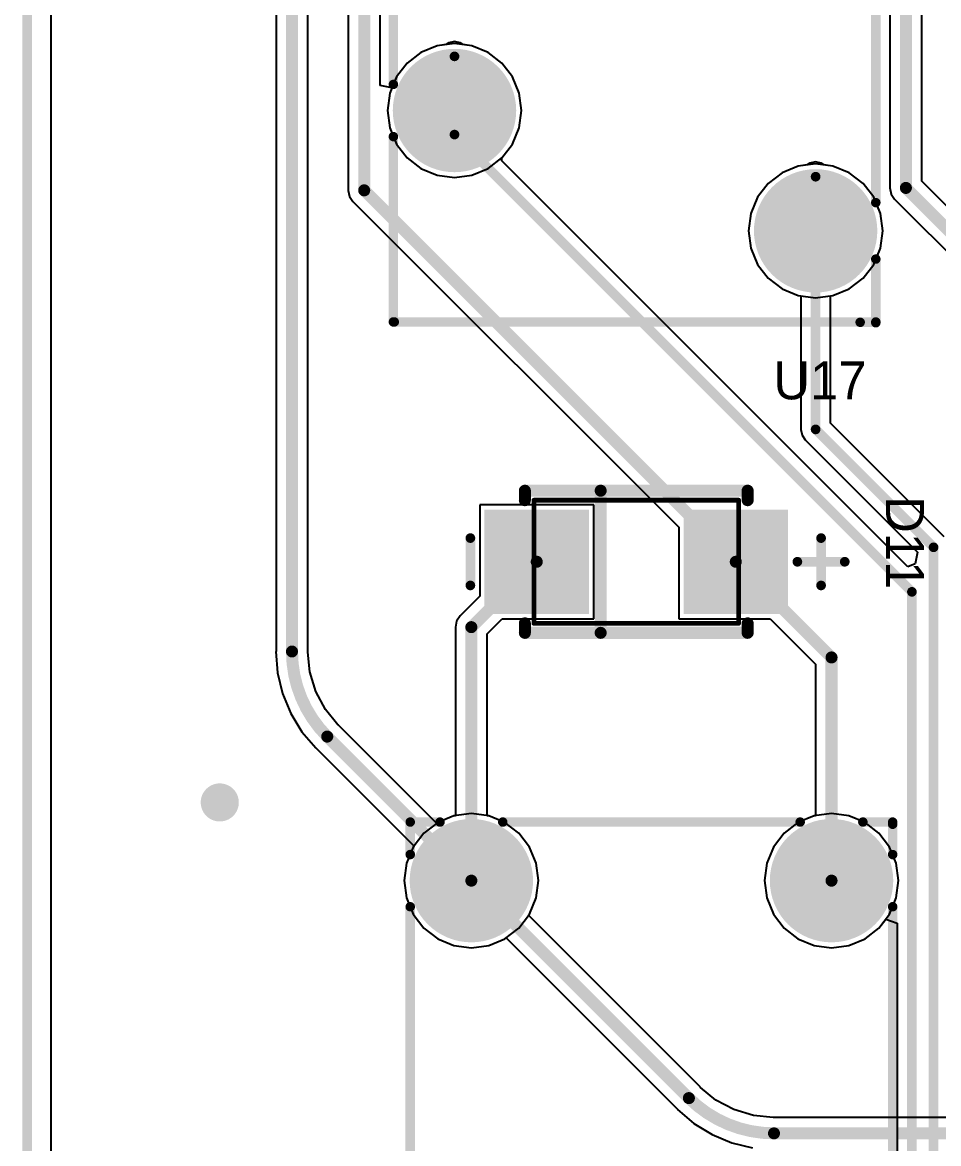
# Model space of a CAD drawing. Extents: x 32 to 132, y 19 to 123.
# Drawn here: x 31.65 to 50.98, y 43.09 to 66.76 of the extents above; entities that cross this region are included whole.
import ezdxf

# ---------------------------------------------------------------- set-up
doc = ezdxf.new("R2010")
doc.units = 0
doc.layers.get('0').update_dxf_attribs({"linetype": 'CONTINUOUS'})
for name, color, linetype in [('BOTTOMLAYER', 5, 'CONTINUOUS'), ('BOTTOMSOLDER', 6, 'CONTINUOUS'), ('MECHANICAL1', 6, 'CONTINUOUS'), ('MECHANICAL13', 56, 'CONTINUOUS'), ('MECHANICAL15', 56, 'CONTINUOUS'), ('MULTILAYER', 9, 'CONTINUOUS'), ('PADHOLELAYER', 156, 'CONTINUOUS'), ('TOPLAYER', 1, 'CONTINUOUS'), ('TOPOVERLAY', 2, 'CONTINUOUS'), ('TOPPASTE', 8, 'CONTINUOUS'), ('TOPSOLDER', 216, 'CONTINUOUS'), ('VIAHOLELAYER', 16, 'CONTINUOUS')]:
    doc.layers.add(name, color=color, linetype=linetype)

# ---------------------------------------------------------------- blocks, each defined once
blk = doc.blocks.new('SMA_DO_214AC__S1_59')
at = {"layer": 'MECHANICAL13', "const_width": 0.1}
for points in [[(-2.16, 1.3), (2.16, 1.3)], [(-2.16, -1.3), (-2.16, 1.3)], [(2.16, -1.3), (2.16, 1.3)], [(-2.16, -1.3), (2.16, -1.3)]]:
    blk.add_lwpolyline(points, dxfattribs=at)
at = {"layer": 'MECHANICAL13', "const_width": 0.05}
for points in [[(-2.185, 1.3, 1), (-2.135, 1.3, 1)], [(-2.185, 1.3, 1), (-2.135, 1.3, 1)], [(2.135, 1.3, 1), (2.185, 1.3, 1)], [(2.135, 1.3, 1), (2.185, 1.3, 1)], [(-2.185, -1.3, 1), (-2.135, -1.3, 1)], [(-2.185, -1.3, 1), (-2.135, -1.3, 1)], [(2.135, -1.3, 1), (2.185, -1.3, 1)], [(2.135, -1.3, 1), (2.185, -1.3, 1)]]:
    blk.add_lwpolyline(points, format="xyb", close=True, dxfattribs=at)
at = {"layer": 'MECHANICAL15', "const_width": 0.203}
for points in [[(-3.5, -0.5), (-3.5, 0.5)], [(3.9, -0.5), (3.9, 0.5)], [(3.4, 0), (4.4, 0)]]:
    blk.add_lwpolyline(points, dxfattribs=at)
at = {"layer": 'MECHANICAL15', "const_width": 0.102}
for points in [[(-3.551, 0.5, 1), (-3.449, 0.5, 1)], [(3.849, 0.5, 1), (3.951, 0.5, 1)], [(3.349, 0, 1), (3.451, 0, 1)], [(4.349, 0, 1), (4.451, 0, 1)], [(-3.551, -0.5, 1), (-3.449, -0.5, 1)], [(3.849, -0.5, 1), (3.951, -0.5, 1)]]:
    blk.add_lwpolyline(points, format="xyb", close=True, dxfattribs=at)
at = {"layer": 'TOPLAYER'}
for points in [[(-3.1, 1), (-3.1, -1), (-1.1, 1), (-1.1, -1)], [(1.1, 1), (1.1, -1), (3.1, 1), (3.1, -1)]]:
    blk.add_solid(points, dxfattribs=at)
at = {"layer": 'TOPOVERLAY', "const_width": 0.254}
for points in [[(-2.35, 1.3), (-2.35, 1.5)], [(-2.35, 1.5), (2.35, 1.5)], [(-0.75, -1.5), (-0.75, 1.5)], [(2.35, 1.3), (2.35, 1.5)], [(-2.35, -1.5), (-2.35, -1.3)], [(2.35, -1.5), (2.35, -1.3)], [(-2.35, -1.5), (2.35, -1.5)]]:
    blk.add_lwpolyline(points, dxfattribs=at)
at = {"layer": 'TOPOVERLAY', "const_width": 0.127}
for points in [[(-2.414, 1.5, 1), (-2.287, 1.5, 1)], [(-2.414, 1.5, 1), (-2.287, 1.5, 1)], [(-2.414, 1.3, 1), (-2.287, 1.3, 1)], [(-0.814, 1.5, 1), (-0.687, 1.5, 1)], [(2.287, 1.5, 1), (2.414, 1.5, 1)], [(2.287, 1.5, 1), (2.414, 1.5, 1)], [(2.287, 1.3, 1), (2.414, 1.3, 1)], [(-2.414, -1.3, 1), (-2.287, -1.3, 1)], [(2.287, -1.3, 1), (2.414, -1.3, 1)], [(-2.414, -1.5, 1), (-2.287, -1.5, 1)], [(-2.414, -1.5, 1), (-2.287, -1.5, 1)], [(-0.814, -1.5, 1), (-0.687, -1.5, 1)], [(2.287, -1.5, 1), (2.414, -1.5, 1)], [(2.287, -1.5, 1), (2.414, -1.5, 1)]]:
    blk.add_lwpolyline(points, format="xyb", close=True, dxfattribs=at)
at = {"layer": 'TOPPASTE'}
for points in [[(-3.1, 1), (-3.1, -1), (-1.1, 1), (-1.1, -1)], [(1.1, 1), (1.1, -1), (3.1, 1), (3.1, -1)]]:
    blk.add_solid(points, dxfattribs=at)
at = {"layer": 'TOPSOLDER'}
for points in [[(-3.202, 1.102), (-3.202, -1.102), (-0.998, 1.102), (-0.998, -1.102)], [(0.998, 1.102), (0.998, -1.102), (3.202, 1.102), (3.202, -1.102)]]:
    blk.add_solid(points, dxfattribs=at)
blk = doc.blocks.new('HF32F_005_HS_153')
at = {"layer": 'BOTTOMLAYER', "const_width": 1.2}
for points in [[(-0.6, 7.6, 1), (0.6, 7.6, 1)], [(14.64, 7.62, 1), (15.84, 7.62, 1)], [(-0.6, 0, 1), (0.6, 0, 1)], [(12.1, 0, 1), (13.3, 0, 1)]]:
    blk.add_lwpolyline(points, format="xyb", close=True, dxfattribs=at)
at = {"layer": 'BOTTOMSOLDER', "const_width": 1.302}
for points in [[(-0.651, 7.6, 1), (0.651, 7.6, 1)], [(14.589, 7.62, 1), (15.891, 7.62, 1)], [(-0.651, 0, 1), (0.651, 0, 1)], [(12.049, 0, 1), (13.351, 0, 1)]]:
    blk.add_lwpolyline(points, format="xyb", close=True, dxfattribs=at)
at = {"layer": 'MECHANICAL15', "const_width": 0.00254}
blk.add_lwpolyline([(7.946, 4.137), (7.997, 4.188)], dxfattribs=at)
at = {"layer": 'MECHANICAL15', "const_width": 0.00127}
for points in [[(7.946, 4.137, 1), (7.947, 4.137, 1)], [(7.996, 4.188, 1), (7.998, 4.188, 1)]]:
    blk.add_lwpolyline(points, format="xyb", close=True, dxfattribs=at)
at = {"layer": 'MULTILAYER', "const_width": 1.2}
for points in [[(-0.6, 7.6, 1), (0.6, 7.6, 1)], [(14.64, 7.62, 1), (15.84, 7.62, 1)], [(-0.6, 0, 1), (0.6, 0, 1)], [(12.1, 0, 1), (13.3, 0, 1)]]:
    blk.add_lwpolyline(points, format="xyb", close=True, dxfattribs=at)
at = {"layer": 'PADHOLELAYER', "const_width": 0.7}
for points in [[(-0.35, 7.6, 1), (0.35, 7.6, 1)], [(14.89, 7.62, 1), (15.59, 7.62, 1)], [(-0.35, 0, 1), (0.35, 0, 1)], [(12.35, 0, 1), (13.05, 0, 1)]]:
    blk.add_lwpolyline(points, format="xyb", close=True, dxfattribs=at)
at = {"layer": 'TOPLAYER', "const_width": 1.2}
for points in [[(-0.6, 7.6, 1), (0.6, 7.6, 1)], [(14.64, 7.62, 1), (15.84, 7.62, 1)], [(-0.6, 0, 1), (0.6, 0, 1)], [(12.1, 0, 1), (13.3, 0, 1)]]:
    blk.add_lwpolyline(points, format="xyb", close=True, dxfattribs=at)
at = {"layer": 'TOPOVERLAY', "const_width": 0.2}
for points in [[(-1.237, 8.261), (-1.237, 8.89)], [(-0.55, 8.89), (-1.19, 8.89)], [(14.644, 8.89), (0.55, 8.89)], [(17.18, 8.89), (15.836, 8.89)], [(17.163, -1.27), (17.163, 8.89)], [(17.17, 8.56), (17.17, 8.89)], [(-1.237, 0.662), (-1.237, 6.938)], [(-1.237, -1.29), (-1.237, -0.662)], [(-0.551, -1.29), (-1.237, -1.29)], [(12.149, -1.29), (0.551, -1.29)], [(17.163, -1.29), (13.251, -1.29)]]:
    blk.add_lwpolyline(points, dxfattribs=at)
at = {"layer": 'TOPOVERLAY', "const_width": 0.1}
for points in [[(-1.287, 8.89, 1), (-1.187, 8.89, 1)], [(-1.24, 8.89, 1), (-1.14, 8.89, 1)], [(-0.6, 8.89, 1), (-0.5, 8.89, 1)], [(0.5, 8.89, 1), (0.6, 8.89, 1)], [(14.594, 8.89, 1), (14.694, 8.89, 1)], [(15.786, 8.89, 1), (15.886, 8.89, 1)], [(17.113, 8.89, 1), (17.213, 8.89, 1)], [(17.12, 8.89, 1), (17.22, 8.89, 1)], [(17.13, 8.89, 1), (17.23, 8.89, 1)], [(17.12, 8.56, 1), (17.22, 8.56, 1)], [(-1.287, 8.261, 1), (-1.187, 8.261, 1)], [(-1.287, 6.938, 1), (-1.187, 6.938, 1)], [(-1.287, 0.662, 1), (-1.187, 0.662, 1)], [(-1.287, -0.662, 1), (-1.187, -0.662, 1)], [(17.113, -1.27, 1), (17.213, -1.27, 1)], [(-1.287, -1.29, 1), (-1.187, -1.29, 1)], [(-1.287, -1.29, 1), (-1.187, -1.29, 1)], [(-0.601, -1.29, 1), (-0.501, -1.29, 1)], [(0.501, -1.29, 1), (0.601, -1.29, 1)], [(12.099, -1.29, 1), (12.199, -1.29, 1)], [(13.201, -1.29, 1), (13.301, -1.29, 1)], [(17.113, -1.29, 1), (17.213, -1.29, 1)]]:
    blk.add_lwpolyline(points, format="xyb", close=True, dxfattribs=at)
at = {"layer": 'TOPSOLDER', "const_width": 1.302}
for points in [[(-0.651, 7.6, 1), (0.651, 7.6, 1)], [(14.589, 7.62, 1), (15.891, 7.62, 1)], [(-0.651, 0, 1), (0.651, 0, 1)], [(12.049, 0, 1), (13.351, 0, 1)]]:
    blk.add_lwpolyline(points, format="xyb", close=True, dxfattribs=at)
blk = doc.blocks.new('HF32F_005_HS_154')
at = {"layer": 'BOTTOMLAYER', "const_width": 1.2}
for points in [[(-0.6, 7.6, 1), (0.6, 7.6, 1)], [(14.64, 7.62, 1), (15.84, 7.62, 1)], [(-0.6, 0, 1), (0.6, 0, 1)], [(12.1, 0, 1), (13.3, 0, 1)]]:
    blk.add_lwpolyline(points, format="xyb", close=True, dxfattribs=at)
at = {"layer": 'BOTTOMSOLDER', "const_width": 1.302}
for points in [[(-0.651, 7.6, 1), (0.651, 7.6, 1)], [(14.589, 7.62, 1), (15.891, 7.62, 1)], [(-0.651, 0, 1), (0.651, 0, 1)], [(12.049, 0, 1), (13.351, 0, 1)]]:
    blk.add_lwpolyline(points, format="xyb", close=True, dxfattribs=at)
at = {"layer": 'MECHANICAL15', "const_width": 0.00254}
blk.add_lwpolyline([(7.946, 4.137), (7.997, 4.188)], dxfattribs=at)
at = {"layer": 'MECHANICAL15', "const_width": 0.00127}
for points in [[(7.946, 4.137, 1), (7.947, 4.137, 1)], [(7.996, 4.188, 1), (7.998, 4.188, 1)]]:
    blk.add_lwpolyline(points, format="xyb", close=True, dxfattribs=at)
at = {"layer": 'MULTILAYER', "const_width": 1.2}
for points in [[(-0.6, 7.6, 1), (0.6, 7.6, 1)], [(14.64, 7.62, 1), (15.84, 7.62, 1)], [(-0.6, 0, 1), (0.6, 0, 1)], [(12.1, 0, 1), (13.3, 0, 1)]]:
    blk.add_lwpolyline(points, format="xyb", close=True, dxfattribs=at)
at = {"layer": 'PADHOLELAYER', "const_width": 0.7}
for points in [[(-0.35, 7.6, 1), (0.35, 7.6, 1)], [(14.89, 7.62, 1), (15.59, 7.62, 1)], [(-0.35, 0, 1), (0.35, 0, 1)], [(12.35, 0, 1), (13.05, 0, 1)]]:
    blk.add_lwpolyline(points, format="xyb", close=True, dxfattribs=at)
at = {"layer": 'TOPLAYER', "const_width": 1.2}
for points in [[(-0.6, 7.6, 1), (0.6, 7.6, 1)], [(14.64, 7.62, 1), (15.84, 7.62, 1)], [(-0.6, 0, 1), (0.6, 0, 1)], [(12.1, 0, 1), (13.3, 0, 1)]]:
    blk.add_lwpolyline(points, format="xyb", close=True, dxfattribs=at)
at = {"layer": 'TOPOVERLAY', "const_width": 0.2}
for points in [[(-1.237, 8.261), (-1.237, 8.89)], [(-0.55, 8.89), (-1.19, 8.89)], [(14.644, 8.89), (0.55, 8.89)], [(17.18, 8.89), (15.836, 8.89)], [(17.163, -1.27), (17.163, 8.89)], [(17.17, 8.56), (17.17, 8.89)], [(-1.237, 0.662), (-1.237, 6.938)], [(-1.237, -1.29), (-1.237, -0.662)], [(-0.551, -1.29), (-1.237, -1.29)], [(12.149, -1.29), (0.551, -1.29)], [(17.163, -1.29), (13.251, -1.29)]]:
    blk.add_lwpolyline(points, dxfattribs=at)
at = {"layer": 'TOPOVERLAY', "const_width": 0.1}
for points in [[(-1.287, 8.89, 1), (-1.187, 8.89, 1)], [(-1.24, 8.89, 1), (-1.14, 8.89, 1)], [(-0.6, 8.89, 1), (-0.5, 8.89, 1)], [(0.5, 8.89, 1), (0.6, 8.89, 1)], [(14.594, 8.89, 1), (14.694, 8.89, 1)], [(15.786, 8.89, 1), (15.886, 8.89, 1)], [(17.113, 8.89, 1), (17.213, 8.89, 1)], [(17.12, 8.89, 1), (17.22, 8.89, 1)], [(17.13, 8.89, 1), (17.23, 8.89, 1)], [(17.12, 8.56, 1), (17.22, 8.56, 1)], [(-1.287, 8.261, 1), (-1.187, 8.261, 1)], [(-1.287, 6.938, 1), (-1.187, 6.938, 1)], [(-1.287, 0.662, 1), (-1.187, 0.662, 1)], [(-1.287, -0.662, 1), (-1.187, -0.662, 1)], [(17.113, -1.27, 1), (17.213, -1.27, 1)], [(-1.287, -1.29, 1), (-1.187, -1.29, 1)], [(-1.287, -1.29, 1), (-1.187, -1.29, 1)], [(-0.601, -1.29, 1), (-0.501, -1.29, 1)], [(0.501, -1.29, 1), (0.601, -1.29, 1)], [(12.099, -1.29, 1), (12.199, -1.29, 1)], [(13.201, -1.29, 1), (13.301, -1.29, 1)], [(17.113, -1.29, 1), (17.213, -1.29, 1)]]:
    blk.add_lwpolyline(points, format="xyb", close=True, dxfattribs=at)
at = {"layer": 'TOPSOLDER', "const_width": 1.302}
for points in [[(-0.651, 7.6, 1), (0.651, 7.6, 1)], [(14.589, 7.62, 1), (15.891, 7.62, 1)], [(-0.651, 0, 1), (0.651, 0, 1)], [(12.049, 0, 1), (13.351, 0, 1)]]:
    blk.add_lwpolyline(points, format="xyb", close=True, dxfattribs=at)

msp = doc.modelspace()

# ---------------------------------------------------------------- linework, layer by layer
at = {"layer": 'BOTTOMLAYER'}
for p, q in [((32.258, 20.32), (32.258, 121.412)), ((37.001, 73.116), (37.001, 53.478)), ((37.675, 53.478), (37.675, 73.116)), ((40.401, 66.264), (40.059, 66.123)), ((40.767, 66.312), (40.401, 66.264)), ((41.133, 66.264), (40.767, 66.312)), ((41.475, 66.123), (41.133, 66.264)), ((40.059, 66.123), (39.766, 65.898)), ((41.768, 65.898), (41.475, 66.123)), ((39.766, 65.898), (39.541, 65.605)), ((41.993, 65.605), (41.768, 65.898)), ((39.541, 65.605), (39.4, 65.263)), ((42.134, 65.263), (41.993, 65.605)), ((39.4, 65.263), (39.352, 64.897)), ((42.182, 64.897), (42.134, 65.263)), ((39.352, 64.897), (39.4, 64.531)), ((42.134, 64.531), (42.182, 64.897)), ((39.4, 64.531), (39.541, 64.189)), ((41.993, 64.189), (42.134, 64.531)), ((39.541, 64.189), (39.766, 63.896)), ((41.768, 63.896), (41.993, 64.189)), ((39.766, 63.896), (40.059, 63.671)), ((40.059, 63.671), (40.401, 63.53)), ((41.133, 63.53), (41.475, 63.671)), ((41.475, 63.671), (41.768, 63.896)), ((48.021, 63.724), (47.679, 63.583)), ((48.387, 63.772), (48.021, 63.724)), ((48.753, 63.724), (48.387, 63.772)), ((49.095, 63.583), (48.753, 63.724)), ((40.401, 63.53), (40.767, 63.482)), ((40.767, 63.482), (41.133, 63.53)), ((47.679, 63.583), (47.386, 63.358)), ((49.388, 63.358), (49.095, 63.583)), ((47.386, 63.358), (47.161, 63.065)), ((49.613, 63.065), (49.388, 63.358)), ((47.161, 63.065), (47.02, 62.723)), ((49.754, 62.723), (49.613, 63.065)), ((47.02, 62.723), (46.972, 62.357)), ((49.802, 62.357), (49.754, 62.723)), ((46.972, 62.357), (47.02, 61.991)), ((49.754, 61.991), (49.802, 62.357)), ((47.02, 61.991), (47.161, 61.649)), ((49.613, 61.649), (49.754, 61.991)), ((47.161, 61.649), (47.386, 61.356)), ((49.388, 61.356), (49.613, 61.649)), ((47.386, 61.356), (47.679, 61.131)), ((49.095, 61.131), (49.388, 61.356)), ((47.679, 61.131), (48.021, 60.99)), ((48.753, 60.99), (49.095, 61.131)), ((48.021, 60.99), (48.387, 60.942)), ((48.387, 60.942), (48.753, 60.99)), ((37.001, 53.478), (36.999, 53.478)), ((36.999, 53.478), (37.034, 53.027)), ((37.672, 53.463), (37.675, 53.478)), ((37.713, 53.047), (37.672, 53.463)), ((37.034, 53.027), (37.14, 52.588)), ((37.838, 52.633), (37.713, 53.047)), ((37.14, 52.588), (37.313, 52.171)), ((38.042, 52.251), (37.838, 52.633)), ((37.313, 52.171), (37.549, 51.785)), ((38.307, 51.928), (38.042, 52.251)), ((38.32, 51.92), (38.307, 51.928)), ((40.391, 49.849), (38.32, 51.92)), ((37.549, 51.785), (37.842, 51.442)), ((37.842, 51.442), (37.844, 51.444)), ((37.844, 51.444), (39.915, 49.372)), ((40.756, 50.008), (40.415, 49.867)), ((41.123, 50.056), (40.756, 50.008)), ((41.489, 50.008), (41.123, 50.056)), ((41.83, 49.867), (41.489, 50.008)), ((48.356, 50.008), (48.015, 49.867)), ((48.722, 50.056), (48.356, 50.008)), ((49.089, 50.008), (48.722, 50.056)), ((49.43, 49.867), (49.089, 50.008)), ((40.415, 49.867), (40.391, 49.849)), ((42.123, 49.642), (41.83, 49.867)), ((48.015, 49.867), (47.721, 49.642)), ((49.723, 49.642), (49.43, 49.867)), ((42.348, 49.349), (42.123, 49.642)), ((47.721, 49.642), (47.497, 49.349)), ((49.948, 49.349), (49.723, 49.642)), ((39.897, 49.349), (39.755, 49.007)), ((39.915, 49.372), (39.897, 49.349)), ((42.49, 49.007), (42.348, 49.349)), ((47.497, 49.349), (47.355, 49.007)), ((50.089, 49.007), (49.948, 49.349)), ((39.755, 49.007), (39.707, 48.641)), ((42.538, 48.641), (42.49, 49.007)), ((47.355, 49.007), (47.307, 48.641)), ((50.138, 48.641), (50.089, 49.007)), ((39.707, 48.641), (39.755, 48.275)), ((42.49, 48.275), (42.538, 48.641)), ((47.307, 48.641), (47.355, 48.275)), ((50.089, 48.275), (50.138, 48.641)), ((39.755, 48.275), (39.897, 47.933)), ((42.348, 47.933), (42.49, 48.275)), ((47.355, 48.275), (47.497, 47.933)), ((49.948, 47.933), (50.089, 48.275)), ((39.897, 47.933), (40.122, 47.64)), ((42.33, 47.91), (42.348, 47.933)), ((45.951, 44.289), (42.33, 47.91)), ((47.497, 47.933), (47.721, 47.64)), ((49.723, 47.64), (49.948, 47.933)), ((40.122, 47.64), (40.415, 47.415)), ((47.721, 47.64), (48.015, 47.415)), ((49.43, 47.415), (49.723, 47.64)), ((40.415, 47.415), (40.756, 47.274)), ((41.489, 47.274), (41.83, 47.415)), ((41.83, 47.415), (41.854, 47.433)), ((41.854, 47.433), (45.473, 43.815)), ((48.015, 47.415), (48.356, 47.274)), ((49.089, 47.274), (49.43, 47.415)), ((40.756, 47.274), (41.123, 47.226)), ((41.123, 47.226), (41.489, 47.274)), ((48.356, 47.274), (48.722, 47.226)), ((48.722, 47.226), (49.089, 47.274)), ((45.959, 44.276), (45.951, 44.289)), ((46.282, 44.011), (45.959, 44.276)), ((45.473, 43.815), (45.473, 43.811)), ((45.473, 43.811), (45.473, 43.811)), ((45.473, 43.811), (45.816, 43.518)), ((46.664, 43.807), (46.282, 44.011)), ((47.078, 43.682), (46.664, 43.807)), ((47.494, 43.641), (47.078, 43.682)), ((47.509, 43.644), (47.494, 43.641)), ((52.419, 43.644), (47.509, 43.644)), ((45.816, 43.518), (46.202, 43.282)), ((46.202, 43.282), (46.619, 43.109)), ((46.619, 43.109), (47.058, 43.003))]:
    msp.add_line(p, q, dxfattribs=at)
at = {"layer": 'BOTTOMLAYER', "const_width": 0.254}
for points in [[(37.338, 53.478), (37.338, 73.116)], [(38.082, 51.682), (41.123, 48.641)], [(41.123, 48.641), (45.713, 44.051)], [(47.509, 43.307), (52.705, 43.307)]]:
    msp.add_lwpolyline(points, dxfattribs=at)
at = {"layer": 'BOTTOMLAYER'}
for points, const_width in [([(37.275, 53.478, 1), (37.401, 53.478, 1)], 0.127), ([(37.275, 53.478, 1), (37.401, 53.478, 1)], 0.127), ([(38.018, 51.682, 1), (38.145, 51.682, 1)], 0.127), ([(38.018, 51.682, 1), (38.145, 51.682, 1)], 0.127), ([(35.664, 50.292, 1), (35.964, 50.292, 1)], 0.3), ([(41.059, 48.641, 1), (41.186, 48.641, 1)], 0.127), ([(41.059, 48.641, 1), (41.186, 48.641, 1)], 0.127), ([(45.649, 44.051, 1), (45.776, 44.051, 1)], 0.127), ([(45.649, 44.051, 1), (45.776, 44.051, 1)], 0.127), ([(47.445, 43.307, 1), (47.572, 43.307, 1)], 0.127), ([(47.445, 43.307, 1), (47.572, 43.307, 1)], 0.127)]:
    msp.add_lwpolyline(points, format="xyb", close=True, dxfattribs=dict(at, const_width=const_width))
at = {"layer": 'BOTTOMLAYER', "const_width": 0.254}
for points in [[(38.082, 51.682, -0.198912), (37.338, 53.478)], [(47.509, 43.307, -0.198912), (45.713, 44.051)]]:
    msp.add_lwpolyline(points, format="xyb", dxfattribs=at)
at = {"layer": 'BOTTOMSOLDER', "const_width": 0.402}
msp.add_lwpolyline([(35.613, 50.292, 1), (36.015, 50.292, 1)], format="xyb", close=True, dxfattribs=at)
at = {"layer": 'MECHANICAL1', "const_width": 0.2}
msp.add_lwpolyline([(31.75, 18.669), (31.75, 122.936)], dxfattribs=at)
at = {"layer": 'MULTILAYER', "const_width": 0.3}
msp.add_lwpolyline([(35.664, 50.292, 1), (35.964, 50.292, 1)], format="xyb", close=True, dxfattribs=at)
at = {"layer": 'TOPLAYER'}
for p, q in [((32.258, 20.32), (32.258, 121.412)), ((38.525, 83.361), (38.525, 63.212)), ((50.629, 63.403), (50.629, 82.841)), ((39.199, 65.428), (39.199, 77.066)), ((49.955, 77.115), (49.955, 63.263)), ((40.401, 66.264), (40.059, 66.123)), ((40.591, 66.289), (40.401, 66.264)), ((40.648, 66.327), (40.591, 66.289)), ((40.767, 66.351), (40.648, 66.327)), ((40.886, 66.327), (40.767, 66.351)), ((40.943, 66.289), (40.886, 66.327)), ((41.133, 66.264), (40.943, 66.289)), ((41.475, 66.123), (41.133, 66.264)), ((40.059, 66.123), (39.766, 65.898)), ((41.768, 65.898), (41.475, 66.123)), ((39.766, 65.898), (39.541, 65.605)), ((41.993, 65.605), (41.768, 65.898)), ((39.541, 65.605), (39.448, 65.379)), ((42.134, 65.263), (41.993, 65.605)), ((39.448, 65.379), (39.199, 65.428)), ((42.182, 64.897), (42.134, 65.263)), ((42.134, 64.531), (42.182, 64.897)), ((41.993, 64.189), (42.134, 64.531)), ((41.768, 63.896), (41.993, 64.189)), ((41.764, 63.832), (41.768, 63.896)), ((50.331, 55.265), (41.764, 63.832)), ((48.021, 63.724), (47.679, 63.583)), ((48.211, 63.749), (48.021, 63.724)), ((48.268, 63.787), (48.211, 63.749)), ((48.387, 63.811), (48.268, 63.787)), ((48.506, 63.787), (48.387, 63.811)), ((48.563, 63.749), (48.506, 63.787)), ((48.753, 63.724), (48.563, 63.749)), ((49.095, 63.583), (48.753, 63.724)), ((47.679, 63.583), (47.386, 63.358)), ((49.388, 63.358), (49.095, 63.583)), ((38.525, 63.212), (38.551, 63.084)), ((47.386, 63.358), (47.161, 63.065)), ((49.613, 63.065), (49.388, 63.358)), ((49.955, 63.263), (49.981, 63.134)), ((57.456, 56.575), (50.629, 63.403)), ((38.551, 63.084), (38.624, 62.974)), ((38.624, 62.974), (38.624, 62.974)), ((38.624, 62.974), (38.624, 62.974)), ((38.624, 62.974), (45.499, 56.099)), ((47.161, 63.065), (47.02, 62.723)), ((49.754, 62.723), (49.613, 63.065)), ((49.981, 63.134), (50.054, 63.025)), ((50.054, 63.025), (50.054, 63.025)), ((50.054, 63.025), (50.054, 63.025)), ((50.054, 63.025), (56.98, 56.099)), ((47.02, 62.723), (46.972, 62.357)), ((49.802, 62.357), (49.754, 62.723)), ((46.972, 62.357), (47.02, 61.991)), ((49.754, 61.991), (49.802, 62.357)), ((47.02, 61.991), (47.161, 61.649)), ((49.613, 61.649), (49.754, 61.991)), ((47.161, 61.649), (47.386, 61.356)), ((49.388, 61.356), (49.613, 61.649)), ((47.386, 61.356), (47.679, 61.131)), ((49.095, 61.131), (49.388, 61.356)), ((47.679, 61.131), (48.021, 60.99)), ((48.753, 60.99), (49.095, 61.131)), ((48.021, 60.99), (48.076, 60.983)), ((48.076, 60.983), (48.076, 58.166)), ((48.698, 60.983), (48.753, 60.99)), ((48.698, 58.295), (48.698, 60.983)), ((51.096, 55.897), (48.698, 58.295)), ((48.076, 58.166), (48.076, 58.166)), ((48.076, 58.166), (48.076, 58.166)), ((48.076, 58.166), (48.1, 58.047)), ((48.1, 58.047), (48.167, 57.946)), ((48.167, 57.946), (50.535, 55.578)), ((43.706, 56.575), (41.299, 56.575)), ((41.299, 56.575), (41.299, 54.645)), ((43.706, 54.169), (43.706, 56.575)), ((45.499, 56.099), (45.499, 54.169)), ((50.535, 55.578), (50.486, 55.329)), ((50.486, 55.329), (50.331, 55.265)), ((41.299, 54.645), (40.885, 54.23)), ((40.885, 54.23), (40.812, 54.121)), ((40.812, 54.121), (40.786, 53.992)), ((40.786, 53.992), (40.786, 50.012)), ((41.459, 53.853), (41.775, 54.169)), ((41.775, 54.169), (43.706, 54.169)), ((45.499, 54.169), (47.429, 54.169)), ((47.429, 54.169), (48.386, 53.213)), ((41.459, 50.012), (41.459, 53.853)), ((48.386, 53.213), (48.386, 50.012)), ((40.756, 50.008), (40.415, 49.867)), ((40.786, 50.012), (40.756, 50.008)), ((41.489, 50.008), (41.459, 50.012)), ((41.83, 49.867), (41.489, 50.008)), ((48.356, 50.008), (48.015, 49.867)), ((48.386, 50.012), (48.356, 50.008)), ((40.415, 49.867), (40.122, 49.642)), ((42.123, 49.642), (41.83, 49.867)), ((48.015, 49.867), (47.721, 49.642)), ((40.122, 49.642), (39.897, 49.349)), ((42.348, 49.349), (42.123, 49.642)), ((47.721, 49.642), (47.497, 49.349)), ((39.897, 49.349), (39.755, 49.007)), ((42.49, 49.007), (42.348, 49.349)), ((47.497, 49.349), (47.355, 49.007)), ((39.755, 49.007), (39.707, 48.641)), ((42.538, 48.641), (42.49, 49.007)), ((47.355, 49.007), (47.307, 48.641)), ((39.707, 48.641), (39.755, 48.275)), ((42.49, 48.275), (42.538, 48.641)), ((47.307, 48.641), (47.355, 48.275)), ((39.755, 48.275), (39.897, 47.933)), ((42.348, 47.933), (42.49, 48.275)), ((47.355, 48.275), (47.497, 47.933)), ((39.897, 47.933), (40.122, 47.64)), ((42.123, 47.64), (42.348, 47.933)), ((47.497, 47.933), (47.721, 47.64)), ((49.723, 47.64), (49.868, 47.829)), ((49.868, 47.829), (50.108, 47.747)), ((40.122, 47.64), (40.415, 47.415)), ((41.83, 47.415), (42.123, 47.64)), ((47.721, 47.64), (48.015, 47.415)), ((49.43, 47.415), (49.723, 47.64)), ((50.108, 47.747), (50.108, 34.321)), ((40.415, 47.415), (40.756, 47.274)), ((41.489, 47.274), (41.83, 47.415)), ((48.015, 47.415), (48.356, 47.274)), ((49.089, 47.274), (49.43, 47.415)), ((40.756, 47.274), (41.123, 47.226)), ((41.123, 47.226), (41.489, 47.274)), ((48.356, 47.274), (48.722, 47.226)), ((48.722, 47.226), (49.089, 47.274))]:
    msp.add_line(p, q, dxfattribs=at)
for points, const_width in [([(38.862, 63.212), (38.862, 83.361)], 0.254), ([(50.292, 63.263), (50.292, 82.98)], 0.254), ([(40.767, 64.389), (40.767, 66.04)], 0.203), ([(40.767, 64.389), (50.419, 54.737)], 0.203), ([(48.387, 58.166), (48.387, 63.5)], 0.203), ([(38.862, 63.212), (46.702, 55.372)], 0.254), ([(50.292, 63.263), (58.183, 55.372)], 0.254), ([(48.387, 58.166), (50.876, 55.677)], 0.203), ([(50.876, 22.555), (50.876, 55.677)], 0.203), ([(41.123, 53.992), (42.502, 55.372)], 0.254), ([(46.702, 55.372), (48.722, 53.352)], 0.254), ([(50.419, 31.115), (50.419, 54.737)], 0.203), ([(41.123, 48.641), (41.123, 53.992)], 0.254), ([(48.722, 48.641), (48.722, 53.352)], 0.254)]:
    msp.add_lwpolyline(points, dxfattribs=dict(at, const_width=const_width))
for points, const_width in [([(40.716, 66.04, 1), (40.818, 66.04, 1)], 0.102), ([(40.716, 64.389, 1), (40.818, 64.389, 1)], 0.102), ([(40.716, 64.389, 1), (40.818, 64.389, 1)], 0.102), ([(48.336, 63.5, 1), (48.438, 63.5, 1)], 0.102), ([(38.798, 63.212, 1), (38.925, 63.212, 1)], 0.127), ([(38.798, 63.212, 1), (38.925, 63.212, 1)], 0.127), ([(50.228, 63.263, 1), (50.355, 63.263, 1)], 0.127), ([(50.228, 63.263, 1), (50.355, 63.263, 1)], 0.127), ([(48.336, 58.166, 1), (48.438, 58.166, 1)], 0.102), ([(48.336, 58.166, 1), (48.438, 58.166, 1)], 0.102), ([(50.825, 55.677, 1), (50.927, 55.677, 1)], 0.102), ([(50.825, 55.677, 1), (50.927, 55.677, 1)], 0.102), ([(42.439, 55.372, 1), (42.566, 55.372, 1)], 0.127), ([(46.639, 55.372, 1), (46.766, 55.372, 1)], 0.127), ([(46.639, 55.372, 1), (46.766, 55.372, 1)], 0.127), ([(50.368, 54.737, 1), (50.47, 54.737, 1)], 0.102), ([(50.368, 54.737, 1), (50.47, 54.737, 1)], 0.102), ([(41.059, 53.992, 1), (41.186, 53.992, 1)], 0.127), ([(41.059, 53.992, 1), (41.186, 53.992, 1)], 0.127), ([(48.659, 53.352, 1), (48.786, 53.352, 1)], 0.127), ([(48.659, 53.352, 1), (48.786, 53.352, 1)], 0.127), ([(35.664, 50.292, 1), (35.964, 50.292, 1)], 0.3), ([(41.059, 48.641, 1), (41.186, 48.641, 1)], 0.127), ([(48.659, 48.641, 1), (48.786, 48.641, 1)], 0.127)]:
    msp.add_lwpolyline(points, format="xyb", close=True, dxfattribs=dict(at, const_width=const_width))
at = {"layer": 'TOPSOLDER', "const_width": 0.402}
msp.add_lwpolyline([(35.613, 50.292, 1), (36.015, 50.292, 1)], format="xyb", close=True, dxfattribs=at)
at = {"layer": 'VIAHOLELAYER', "const_width": 0.15}
msp.add_lwpolyline([(35.739, 50.292, 1), (35.889, 50.292, 1)], format="xyb", close=True, dxfattribs=at)

# ---------------------------------------------------------------- block references
for name, p, rotation in [('HF32F_005_HS_154', (40.767, 77.597), 270), ('SMA_DO_214AC__S1_59', (44.602, 55.372), 360), ('HF32F_005_HS_153', (41.123, 48.641), 270)]:
    msp.add_blockref(name, p, dxfattribs=dict(rotation=rotation))

# ---------------------------------------------------------------- texts
at = {"layer": 'TOPOVERLAY'}
for s, rotation, p in [('U17', 360, (47.498, 58.801)), ('D11', 270, (49.873, 56.756))]:
    msp.add_text(s, height=0.8, rotation=rotation, dxfattribs=at).set_placement(p)

doc.saveas('drawing.dxf')
